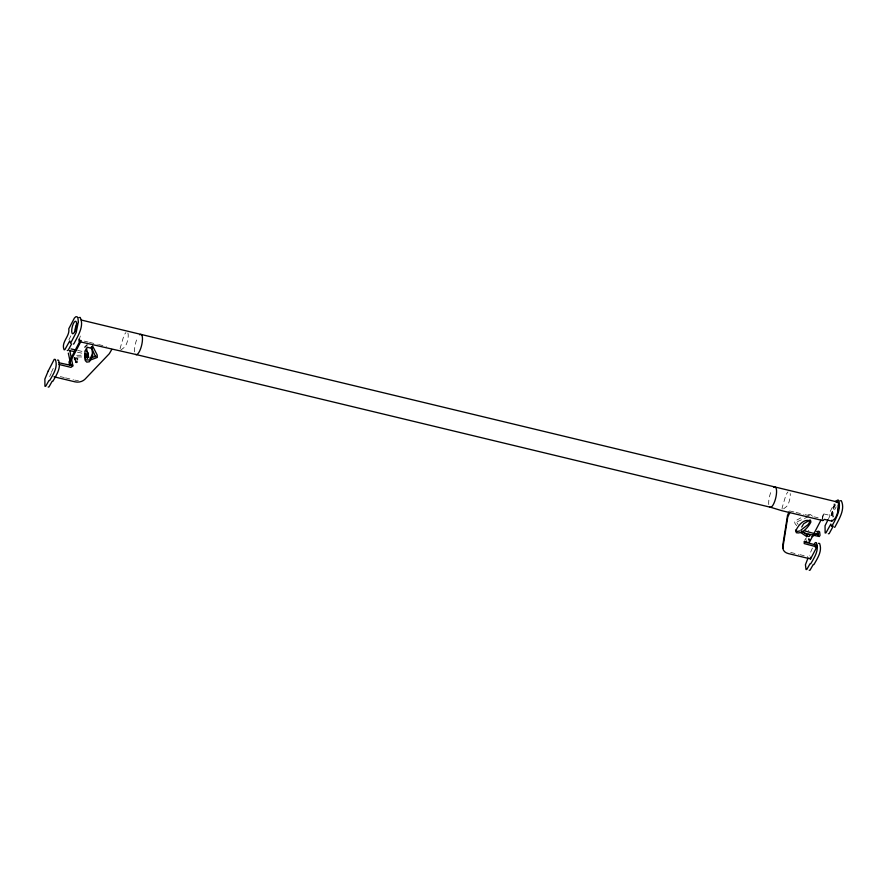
<?xml version="1.0" encoding="UTF-8"?>
<svg xmlns="http://www.w3.org/2000/svg" width="887" height="887" viewBox="0 0 887 887"><rect width="100%" height="100%" fill="white"/><g stroke="black" fill="none" stroke-linecap="round" stroke-linejoin="round"><path stroke-width="0.67" stroke-dasharray="4.43 3.33" d="M51.368 372.385L54.517 365.644M79.741 337.947L80.318 336.018M822.216 519.139A3.326 1.02 -76.5 0 1 822.626 516.544L823.679 513.008L822.925 516.811A2.162 0.665 -76.5 0 0 822.681 518.828M823.79 513.906L831.13 515.68L833.126 508.927A7.983 2.45 -76.5 0 1 835.887 503.461M832.915 517.143L832.904 513.174L836.164 506.832M49.628 376.62L51.202 373.383M68.909 339.776L71.248 335.086M828.547 518.718L829.822 516.034L829.711 512.398L834.223 503.683M812.403 548.099L809.254 555.295M805.396 538.941L806.571 537.788M120.632 350.232L124.324 347.36A7.983 2.45 -76.5 0 0 127.65 340.22A7.983 2.45 -76.5 0 0 127.706 332.658M783.598 508.839L786.37 506.688A7.983 2.45 -76.5 0 0 789.319 501.011A7.983 2.45 -76.5 0 0 790.206 493.56M804.387 540.25L805.208 539.651L806.826 540.216M800.784 517.886L794.53 521.279L795.018 523.574L796.692 525.658M808.512 516.578L795.927 522.376L796.404 521.811L798.123 524.561M808.013 514.837L810.031 514.46L813.446 516.422M76.725 355.288L83.378 355.166M77.258 356.973L85.828 356.929M77.635 350.398L82.946 351.585M77.457 352.194L82.735 353.37M84.32 341.129L88.212 342.072M89.509 342.382L97.293 344.256M98.59 344.566L106.373 346.451M789.596 510.923L794.785 512.176M796.082 512.486L803.866 514.36M805.163 514.682L812.947 516.556M814.244 516.866L818.147 517.797M60.338 376.62L64.263 377.574M65.571 377.884L73.433 379.78M790.716 552.457L798.566 554.353M799.886 554.663L807.735 556.559M808.201 530.47L808.866 531.091M831.13 515.68L832.826 508.661A9.147 2.805 -76.5 0 1 834.423 504.614M782.112 509.06A2.162 0.665 -76.5 0 1 782.356 507.042L785.217 497.396A7.983 2.45 -76.5 0 1 787.978 491.93M768.774 504.57A10.422 3.193 -76.5 0 1 771.757 490.212M833.425 516.844A6.475 1.985 -76.5 0 1 833.159 510.868A6.475 1.985 -76.5 0 1 835.964 504.648M134.669 351.917A10.422 3.193 -76.5 0 1 137.662 337.548M78.422 380.335A8.626 6.364 -7.1 0 1 74.741 380.091M120.089 348.824A2.162 0.665 -76.5 0 1 120.322 347.715L123.171 338.069A7.983 2.45 -76.5 0 1 125.954 332.581"/><path stroke-width="1.33" d="M92.525 353.625L90.019 359.168M801.737 527.044L803.633 523.773L810.053 519.937M808.035 558.001L805.429 564.742L806.028 569.532L806.826 569.432L810.064 563.7L810.762 563.755C814.366 557.346 819.3 550.395 816.406 542.7L815.297 542.567L814.144 544.773M827.97 519.893L825.043 525.747L825.143 532.987L825.93 532.921L830.831 524.117L831.651 526.49C835.92 518.917 840.943 510.213 838.969 501.133L838.082 499.935L835.465 501.299M74.608 359.401L74.397 357.661L75.572 360.244L74.608 359.401L75.173 358.304L76.703 358.049L77.657 358.891L77.091 359.989M79.786 341.417L68.953 362.129L69.674 363.326M80.639 341.938L69.175 363.858L69.896 365.067L71.193 364.801M111.784 349.434L109.356 353.658L85.041 379.159A8.626 6.364 -7.1 0 1 74.963 381.831L54.007 376.787M789.042 511.976L787.545 515.247L782.744 545.45A8.626 6.364 -7.1 0 0 783.11 548.177M789.807 512.664L787.767 516.977L782.955 547.179A8.626 6.364 -7.1 0 0 788.31 553.566L810.574 558.932L816.849 546.924L816.639 545.183L803.966 541.824M810.629 520.392L808.257 524.461L800.906 530.104M820.952 520.159L809.487 542.09L807.103 542.434M815.386 547.589L816.639 545.183M806.937 535.693L807.514 534.595L809.044 534.351L809.997 535.205L809.41 536.302L807.891 536.546M71.614 343.945L68.044 350.454L67.257 350.52M833.292 526.091L829.123 533.686L828.336 533.752M813.257 564.476L810.019 570.208L809.221 570.297M84.786 347.205L87.07 344.91M81.282 340.497L79.93 341.55A3.326 1.02 -76.5 0 1 79.143 339.034M822.338 520.07A3.326 1.02 -76.5 0 0 823.114 520.414L824.466 519.361L831.806 521.124L834.157 519.305A9.147 2.805 -76.5 0 0 838.481 508.218A9.147 2.805 -76.5 0 0 836.208 502.219M812.015 536.58L818.224 533.043M799.852 530.914L797.247 531.49L795.517 530.082M57.411 360.1L58.531 360.244C61.414 367.928 56.48 374.891 52.876 381.299L52.178 381.244L48.94 386.976L48.142 387.065M818.49 543.332L819.61 543.476C822.493 551.16 817.559 558.111 813.956 564.531L813.556 564.575M89.177 360.033L85.474 359.778L84.731 353.902M816.561 531.679L818.668 531.202L819.632 531.89L820.031 535.282L819.311 536.513L805.241 533.397L803.467 532.122M90.252 358.182L95.984 356.164L95.541 356.652L91.206 347.15M90.64 359.934L97.293 357.439L97.204 355.044L92.581 345.974M71.714 365.544L58.753 362.728M70.029 350.775L74.83 351.607M78.998 317.535L80.207 317.468C84.531 326.183 77.59 336.483 73.765 344.023L73.377 344.056M840.078 500.767L841.286 500.7C845.61 509.415 838.67 519.715 834.844 527.255L834.456 527.288M806.316 541.38L804.598 541.979L804.176 543.565L816.849 546.924M773.808 487.462A10.422 3.193 -76.5 0 1 775.97 496.92A10.422 3.193 -76.5 0 1 769.716 507.076L135.622 354.423L79.464 341.661M71.004 348.913L76.315 350.099M81.183 320.019L837.727 502.097M822.648 520.525L782.079 510.757L769.716 507.009M58.963 364.468L70.949 367.351L73.067 365.865L72.302 364.668M85.828 356.929L87.536 357.572L86.882 357.317L87.225 358.448M86.327 351.418L88.001 352.738L88.356 355.199L87.735 356.785L86.405 355.698M801.715 531.08L807.469 534.961M800.684 532.499L806.704 536.557M804.808 530.903L818.457 534.783L817.881 535.426L817.991 532.777M87.591 354.844L88.323 355.776L86.449 348.403M91.915 348.469L87.358 347.227L84.908 351.141L85.263 360.554L86.738 362.118L89.387 361.763L92.736 355.953L91.694 346.728M88.334 356.042L88.811 357.583M72.712 364.89L69.818 350.62M70.938 365.233L68.321 353.148M86.383 353.658L86.693 355.842L86.593 354.855M831.696 520.225L831.806 521.124M810.363 557.191L810.574 558.932M838.126 505.091A7.983 2.45 -76.5 0 1 837.749 510.468M139.702 334.798A10.422 3.193 -76.5 0 1 141.865 344.267A10.422 3.193 -76.5 0 1 135.622 354.423M80.052 340.464A2.162 0.665 -76.5 0 1 79.52 339.056M74.996 330.042A6.475 1.985 -76.5 0 1 76.803 323.899M78.378 321.793L76.182 332.525L70.572 343.258L69.751 340.896L64.851 349.689L64.064 349.755C60.848 341.905 70.128 336.35 68.776 328.789L74.386 318.067L75.805 316.759L77.003 316.703L77.879 317.868L78.378 321.793M48.22 371.021L44.86 379.082L44.949 386.3L45.747 386.211L48.985 380.479L49.683 380.534C53.287 374.126 58.22 367.163 55.327 359.479L54.218 359.335L48.22 371.021M795.883 530.792L796.315 532.721C802.291 534.329 808.323 527.188 810.84 522.133L810.818 521.401C804.642 517.531 797.967 525.414 795.883 530.792M75.75 361.386L75.583 362.218L76.581 362.528L77.357 361.896L75.75 361.386M808.877 539.052L809.066 540.272L809.886 540.438L808.877 539.052M74.685 331.816A6.475 1.985 -76.5 0 0 75.949 321.338A6.475 1.985 -76.5 0 0 71.803 329.265A6.475 1.985 -76.5 0 0 74.685 331.816"/></g></svg>
